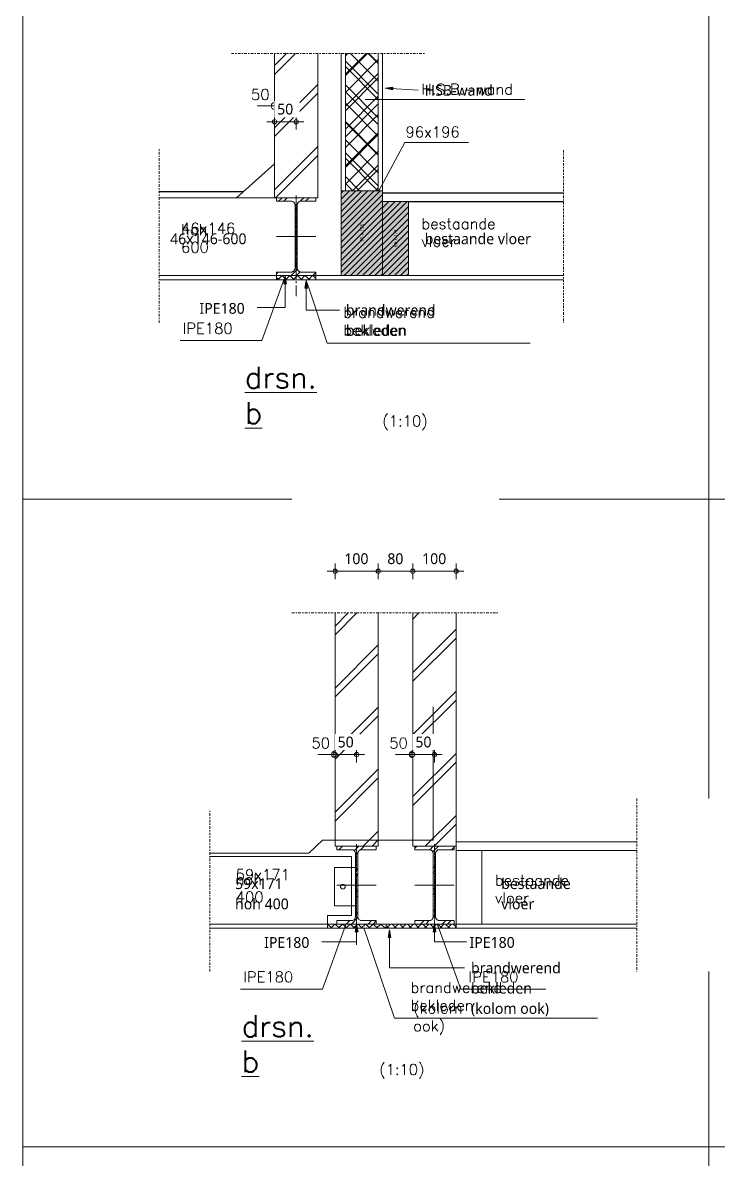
# Model space of a CAD drawing. Header units: millimetres. Extents: x -14163 to 55687, y -143 to 37302.
# Drawn here: x 15366 to 16976, y 31379 to 34009 of the extents above; entities that cross this region are included whole.
import ezdxf

# ---------------------------------------------------------------- set-up
doc = ezdxf.new("R2010")
doc.units = ezdxf.units.MM
for name, pattern in [('IMPORT-CENTER _3_', [1016, 635, -127, 127, -127]), ('MV_center', [15, 6, -3, 3, -3]), ('MV_hartlijn_staal', [6.6, 5, -0.8, 0, -0.8])]:
    doc.linetypes.add(name, pattern=pattern)
for name, color, linetype, lineweight in [('A-ANNO-DIMS', 211, 'Continuous', 13), ('A-ANNO-DIMS-10', 211, 'Continuous', 13), ('A-ANNO-NOTE', 131, 'Continuous', 18), ('A-DETL', 90, 'Continuous', 13), ('A-DETL-GENF', 92, 'Continuous', 18), ('A-DETL-IDEN', 3, 'Continuous', 18), ('A-DETL-MEDM', 33, 'Continuous', 18), ('ARCERING', 55, 'Continuous', 13), ('AS', 1, 'IMPORT-CENTER _3_', 13), ('doorbraakdetails_dwg', 8, 'Continuous', 13), ('G-ANNO-TEXT', 231, 'Continuous', 13), ('MAATVOERING', 1, 'Continuous', 13), ('STAAL', 2, 'Continuous', 13), ('STEEL_OUTLINE', 2, 'Continuous', 13)]:
    doc.layers.add(name, color=color, linetype=linetype, lineweight=lineweight)
doc.styles.add('RomanS', font='romans__.ttf', dxfattribs={"height": 635})
doc.styles.add('RomanS_1', font='romans__.ttf', dxfattribs={"height": 1270})
doc.styles.add('Segoe UI_1', font='segoeui.ttf', dxfattribs={"height": 8})
doc.styles.add('Segoe UI_3', font='segoeui.ttf', dxfattribs={"height": 25})
doc.dimstyles.new('2_5_mm', dxfattribs={"dimscale": 304.8, "dimtxt": 26.184099, "dimasz": 0.032808, "dimexe": 0.059055, "dimexo": 0.0625, "dimgap": 0.029528, "dimtad": 1, "dimdec": 0, "dimzin": 0, "dimdsep": 46, "dimtxsty": 'Segoe UI_3', "dimblk1": 'DOTBLANK', "dimblk2": 'DOTBLANK', "dimsah": 1, "dimcen": 0.09, "dimdle": 0.059055, "dimazin": 0, "dimtfac": 1, "dimtdec": 4, "dimtix": 1, "dimtmove": 0, "dimatfit": 3, "dimfxl": 0.059055, "dimfxlon": 1, "dimtvp": 1, "dimtfill": 1, "dimtolj": 1, "dimtzin": 0, "dimarcsym": 2})
pattern_1 = [(45, (0, 0), (-71.84205, 71.84205), []), (45, (20.32, 0), (-71.84205, 71.84205), [])]

# ---------------------------------------------------------------- blocks, each defined once
blk = doc.blocks.new('doorbraakdetails_dwg_DOT2035-V18-Details Constructie')
at = {"color": 250, "lineweight": 13}
blk.add_line((-5.08, 0), (0, 0), dxfattribs=at)
blk.add_arc((0, 0), 2.03, 90, 270, dxfattribs=at)
blk = doc.blocks.new('doorbraakdetails_dwg-4168051-Details Constructie')
at = {"color": 250, "lineweight": 13}
for p, q in [((16837, 177914), (16329, 177914)), ((32054, 178289), (22674, 178289)), ((20393, 139798), (19885, 139798)), ((24965, 139798), (24457, 139798))]:
    blk.add_line(p, q, dxfattribs=at)
at = {"color": 1, "lineweight": 13}
for p, q in [((17345, 172521), (10561, 172521)), ((34324, 172780), (23695, 172780)), ((34324, 172272), (25219, 172272)), ((17459, 167949), (10561, 167949)), ((17459, 167700), (10561, 167700)), ((34324, 167700), (19771, 167700)), ((34324, 167949), (25219, 167949)), ((38643, 134664), (28013, 134664)), ((38643, 134156), (28013, 134156)), ((38643, 129833), (28013, 129833)), ((38643, 129584), (28013, 129584))]:
    blk.add_line(p, q, dxfattribs=at)
at = {"color": 2, "lineweight": 13}
for p, q in [((19771, 167949), (21257, 167949)), ((25588, 129833), (23327, 129833)), ((28013, 129833), (27899, 129833)), ((28013, 129584), (13538, 129584))]:
    blk.add_line(p, q, dxfattribs=at)
at = {"color": 250, "lineweight": 13, "flags": 128}
for points in [[(23483, 172927), (25008, 175772), (28741, 175772)], [(17985, 167949), (17872, 167638), (16604, 164120), (11797, 164120)], [(19188, 167700), (19352, 167219), (20442, 163976), (32367, 163976)], [(22093, 133153), (20868, 133153), (20868, 130903), (22093, 130903)], [(21541, 129833), (21429, 129522), (20160, 126004), (15353, 126004)], [(26911, 129833), (27024, 129522), (28292, 126004), (33293, 126004)], [(22598, 129584), (22761, 129103), (24397, 124293), (36322, 124293)]]:
    blk.add_lwpolyline(points, dxfattribs=at)
at = {"color": 2, "lineweight": 13, "flags": 128}
for points in [[(19771, 167700), (17459, 167700), (17459, 167949)], [(20461, 129584), (20461, 129833), (20461, 130326), (21860, 130326), (21860, 133795), (13538, 133795)], [(21016, 129833), (20461, 129833), (13538, 129833)]]:
    blk.add_lwpolyline(points, dxfattribs=at)
at = {"color": 250, "lineweight": 13}
blk.add_circle((21362, 132032), 142, dxfattribs=at)
at = {"layer": 'ARCERING'}
for p, q in [((21511, 179694), (22814, 180997)), ((23441, 178612), (21511, 180542)), ((23441, 180408), (22851, 180997)), ((21511, 177898), (23441, 179829)), ((23441, 176815), (21511, 178746)), ((21511, 176102), (23441, 178033)), ((23441, 175019), (21511, 176950)), ((21511, 174306), (23441, 176237)), ((23441, 173223), (21511, 175154)), ((15105, 172522), (17345, 174507)), ((21927, 172927), (23441, 174440)), ((21941, 172927), (21511, 173358)), ((10561, 172876), (15506, 172876)), ((17598, 167700), (17459, 167838)), ((17539, 167700), (17788, 167949)), ((18047, 167700), (17798, 167949)), ((17988, 167700), (18237, 167949)), ((18496, 167700), (18247, 167949)), ((18945, 167700), (18696, 167949)), ((18886, 167700), (19135, 167949)), ((19394, 167700), (19145, 167949)), ((19335, 167700), (19584, 167949)), ((19771, 167772), (19594, 167949)), ((23441, 134760), (25473, 134760)), ((20705, 129584), (20461, 129828)), ((20647, 129584), (20896, 129833)), ((21154, 129584), (20906, 129833)), ((21096, 129584), (21345, 129833)), ((21603, 129584), (21355, 129833)), ((21545, 129584), (21794, 129833)), ((22053, 129584), (21804, 129833)), ((22502, 129584), (22253, 129833)), ((22443, 129584), (22692, 129833)), ((22951, 129584), (22702, 129833)), ((22892, 129584), (23141, 129833)), ((23400, 129584), (23151, 129833)), ((23341, 129584), (23590, 129833)), ((23849, 129584), (23600, 129833)), ((23790, 129584), (23883, 129677)), ((24056, 129584), (23883, 129757)), ((23915, 129584), (24164, 129833)), ((24505, 129584), (24257, 129833)), ((24364, 129584), (24613, 129833)), ((24954, 129584), (24706, 129833)), ((24813, 129584), (25062, 129833)), ((25403, 129584), (25155, 129833)), ((25262, 129584), (25511, 129833)), ((25852, 129584), (25604, 129833)), ((25711, 129584), (25960, 129833)), ((26301, 129584), (26053, 129833)), ((26160, 129584), (26409, 129833)), ((26751, 129584), (26502, 129833)), ((26609, 129584), (26858, 129833)), ((27200, 129584), (26951, 129833)), ((27058, 129584), (27307, 129833)), ((27649, 129584), (27400, 129833)), ((27507, 129584), (27756, 129833)), ((28013, 129668), (27849, 129833)), ((27956, 129584), (28013, 129768))]:
    blk.add_line(p, q, dxfattribs=at)
at = {"layer": 'ARCERING', "flags": 128}
for points in [[(18437, 167700), (18615, 167877), (18686, 167949)], [(13538, 134003), (19359, 134003), (20161, 134760), (20901, 134760)], [(21994, 129584), (22171, 129761), (22243, 129833)]]:
    blk.add_lwpolyline(points, dxfattribs=at)
at = {"layer": 'AS'}
for p, q in [((18615, 166735), (18615, 167949)), ((22171, 128619), (22171, 129833))]:
    blk.add_line(p, q, dxfattribs=at)
at = {"layer": 'MAATVOERING'}
for p, q in [((42868, 137204), (42868, 197812)), ((2540, 102031), (2540, 191690)), ((21257, 172927), (21257, 180997)), ((21511, 172927), (21511, 180997)), ((23441, 172927), (23441, 180997)), ((23695, 172927), (23695, 180997)), ((2540, 154801), (18361, 154801)), ((30553, 154801), (143820, 154801)), ((28013, 129833), (28013, 134405)), ((29537, 129833), (29537, 134156)), ((2540, 116744), (76950, 116744))]:
    blk.add_line(p, q, dxfattribs=at)
at = {"layer": 'MAATVOERING', "color": 2}
blk.add_line((28013, 129584), (28013, 129833), dxfattribs=at)
at = {"layer": 'MAATVOERING', "flags": 128}
blk.add_lwpolyline([(42868, 2540), (42868, 52588), (42868, 95384), (42868, 127044)], dxfattribs=at)
at = {"layer": 'STAAL'}
blk.add_line((19771, 167949), (19771, 167700), dxfattribs=at)
at = {"layer": 'STEEL_OUTLINE'}
for centre, start, end in [((18319, 172089), 70.02876, 90), ((18319, 172089), 25.02876, 64.97124), ((18319, 172089), 0, 19.97124), ((18911, 172089), 160.02876, 180), ((18911, 172089), 115.02876, 154.97124), ((18911, 172089), 90, 109.97124), ((18319, 168380), 340.02876, 0), ((18911, 168380), 180, 199.97124), ((18319, 168380), 270, 289.97124), ((18319, 168380), 295.02876, 334.97124), ((18911, 168380), 205.02876, 244.97124), ((18911, 168380), 250.02876, 270), ((21876, 133973), 70.02876, 90), ((21876, 133973), 25.02876, 64.97124), ((21876, 133973), 0, 19.97124), ((22467, 133973), 160.02876, 180), ((22467, 133973), 115.02876, 154.97124), ((22467, 133973), 90, 109.97124), ((26448, 133973), 70.02876, 90), ((26448, 133973), 25.02876, 64.97124), ((26448, 133973), 0, 19.97124), ((27039, 133973), 160.02876, 180), ((27039, 133973), 115.02876, 154.97124), ((27039, 133973), 90, 109.97124), ((21876, 130264), 340.02876, 0), ((22467, 130264), 180, 199.97124), ((26448, 130264), 340.02876, 0), ((27039, 130264), 180, 199.97124), ((21876, 130264), 270, 289.97124), ((21876, 130264), 295.02876, 334.97124), ((22467, 130264), 205.02876, 244.97124), ((22467, 130264), 250.02876, 270), ((26448, 130264), 270, 289.97124), ((26448, 130264), 295.02876, 334.97124), ((27039, 130264), 205.02876, 244.97124), ((27039, 130264), 250.02876, 270)]:
    blk.add_arc(centre, 229, start, end, dxfattribs=at)
at = {"xscale": 100, "yscale": 100, "zscale": 100}
for p in [(17345, 177914), (20901, 139798), (25473, 139798)]:
    blk.add_blockref('doorbraakdetails_dwg_DOT2035-V18-Details Constructie', p, dxfattribs=at)
at = {"color": 2, "lineweight": 13, "char_height": 635, "width": 1469.23, "attachment_point": 2, "line_spacing_factor": 0.983083, "style": 'RomanS'}
for insert in [(16506, 178902), (20063, 140786), (24635, 140786)]:
    blk.add_mtext('50', dxfattribs=dict(at, insert=insert))
at = {"layer": 'MAATVOERING', "color": 2, "char_height": 635, "attachment_point": 1, "line_spacing_factor": 0.983083, "style": 'RomanS'}
for s, insert, width in [('H.S.B.-wand', (25978, 179214), 7508.52), ('96x196', (25045, 176697), 4299.42), ('46x146', (11848, 171037), 4299.42), ('bestaande\\Pvloer', (25978, 171310), 5923.3), ('hoh\\P600', (11848, 170964), 2203.84), ('brandwerend\\Pbekleden', (21387, 166098), 7338.4), ('IPE180', (11944, 165158), 3982.38), ('(1:10)', (23682, 159715), 3618.94), ('59x171', (15064, 133050), 4299.42), ('hoh\\P400', (15064, 132778), 2203.84), ('bestaande\\Pvloer', (30297, 132728), 5923.3), ('IPE180', (15500, 127042), 3982.38), ('IPE180', (28746, 127042), 3982.38), ('brandwerend\\Pbekleden', (25343, 126416), 7338.4), ('(kolom\\Pook)', (25494, 125208), 3951.45), ('(1:10)', (23496, 121599), 3618.94)]:
    blk.add_mtext(s, dxfattribs=dict(at, insert=insert, width=width))
at = {"layer": 'MAATVOERING', "color": 6, "char_height": 1270, "width": 5787.34, "attachment_point": 1, "line_spacing_factor": 0.983083, "style": 'RomanS_1'}
for insert in [(15593, 162591), (15407, 124475)]:
    blk.add_mtext('\\Ldrsn.\\Pb', dxfattribs=dict(at, insert=insert))
blk = doc.blocks.new('28 Staalprofielen- IPE_HEA_HEB 2d - IPE180-3530746-Details Constructie')
at = {"layer": 'A-DETL-GENF', "lineweight": 13}
h = blk.add_hatch(dxfattribs=at)
h.set_pattern_fill('FP_185', color=256, style=0, pattern_type=2)
h.set_pattern_definition([(45, (-15999.308, -33514.09), (-25.144717, 25.144717), []), (45, (-15999.308, -33475.99), (-25.144717, 25.144717), [])])
h.paths.add_polyline_path([(-45.5, -90), (45.5, -90), (45.5, -82), (11.7, -82), (9.3, -81.7), (7.2, -80.8), (5.3, -79.4), (3.9, -77.5), (3, -75.3), (2.7, -73), (2.7, 73), (3, 75.3), (3.9, 77.5), (5.3, 79.4), (7.2, 80.8), (9.3, 81.7), (11.7, 82), (45.5, 82), (45.5, 90), (-45.5, 90), (-45.5, 82), (-11.6, 82), (-9.3, 81.7), (-7.1, 80.8), (-5.3, 79.4), (-3.9, 77.5), (-3, 75.3), (-2.6, 73), (-2.6, -73), (-3, -75.3), (-3.9, -77.5), (-5.3, -79.4), (-7.1, -80.8), (-9.3, -81.7), (-11.6, -82), (-45.5, -82)])
at = {"layer": 'A-DETL-GENF'}
for p, q in [((45.5, 90), (-45.5, 90)), ((-45.5, 90), (-45.5, 82)), ((45.5, 90), (-45.5, 90)), ((-45.5, 90), (-45.5, 82)), ((-45.5, 82), (-11.6, 82)), ((-45.5, 82), (-11.6, 82)), ((11.7, 82), (45.5, 82)), ((45.5, 82), (11.7, 82)), ((45.5, 82), (45.5, 90)), ((45.5, 90), (45.5, 82)), ((-2.6, 73), (-2.6, -73)), ((-2.6, 73), (-2.6, -73)), ((2.7, -73), (2.7, 73)), ((2.7, 73), (2.7, -73)), ((-45.5, 0), (45.5, 0)), ((-11.6, -82), (-45.5, -82)), ((-45.5, -82), (-45.5, -90)), ((-45.5, -90), (-45.5, -82)), ((-45.5, -82), (-11.6, -82)), ((-45.5, -90), (45.5, -90)), ((45.5, -90), (-45.5, -90)), ((45.5, -82), (11.7, -82)), ((45.5, -82), (11.7, -82)), ((45.5, -90), (45.5, -82)), ((45.5, -90), (45.5, -82))]:
    blk.add_line(p, q, dxfattribs=at)
at = {"layer": 'A-DETL-GENF', "linetype": 'MV_hartlijn_staal', "lineweight": 13}
blk.add_line((0, 95), (0, -90), dxfattribs=at)
at = {"layer": 'A-DETL-GENF'}
for centre, start, end in [((-11.6, 73), 0, 90), ((-11.6, 73), 360, 90), ((11.7, 73), 90, 180), ((11.7, 73), 90, 180), ((-11.6, -73), 270, 0), ((-11.6, -73), 270, 0), ((11.7, -73), 180, 270), ((11.7, -73), 180, 270)]:
    blk.add_arc(centre, 9, start, end, dxfattribs=at)
blk = doc.blocks.new('00 hout_rechthoekig_sls - Vuren 96x196-3218044-Details Constructie')
at = {"layer": 'A-DETL-GENF', "lineweight": 13}
blk.add_hatch(color=256, dxfattribs=at).paths.add_polyline_path([(0, -96), (196, -96), (196, 0), (0, 0)])
at = {"layer": 'A-DETL-MEDM', "lineweight": 13}
h = blk.add_hatch(dxfattribs=at)
h.set_pattern_fill('FP_186', color=256, style=0, pattern_type=2)
h.set_pattern_definition([(315, (-33424.091, 16103.308), (7.0710678, 7.0710678), [])])
h.paths.add_polyline_path([(0, -96), (196, -96), (196, 0), (0, 0)])
at = {"layer": 'A-DETL-MEDM'}
for p, q in [((0, 0), (196, 0)), ((0, -96), (0, 0)), ((196, 0), (196, -96)), ((196, 0), (196, -96)), ((196, 0), (196, -96)), ((171, -96), (0, -96)), ((171, -96), (0, -96)), ((196, -96), (171, -96)), ((196, -96), (171, -96))]:
    blk.add_line(p, q, dxfattribs=at)
blk = doc.blocks.new('28 Staalprofielen- IPE_HEA_HEB 2d - IPE180-V105-Details Constructie')
at = {"layer": 'A-DETL-GENF', "lineweight": 13}
h = blk.add_hatch(dxfattribs=at)
h.set_pattern_fill('FP_201', color=256, style=0, pattern_type=2)
h.set_pattern_definition([(45, (-16139.328, -32013.464), (-25.144717, 25.144717), []), (45, (-16139.328, -31975.364), (-25.144717, 25.144717), [])])
h.paths.add_polyline_path([(-45.5, -90), (45.5, -90), (45.5, -82), (11.7, -82), (9.3, -81.7), (7.2, -80.8), (5.3, -79.4), (3.9, -77.5), (3, -75.3), (2.7, -73), (2.7, 73), (3, 75.3), (3.9, 77.5), (5.3, 79.4), (7.2, 80.8), (9.3, 81.7), (11.7, 82), (45.5, 82), (45.5, 90), (-45.5, 90), (-45.5, 82), (-11.6, 82), (-9.3, 81.7), (-7.1, 80.8), (-5.3, 79.4), (-3.9, 77.5), (-3, 75.3), (-2.6, 73), (-2.6, -73), (-3, -75.3), (-3.9, -77.5), (-5.3, -79.4), (-7.1, -80.8), (-9.3, -81.7), (-11.6, -82), (-45.5, -82)])
at = {"layer": 'A-DETL-GENF'}
for p, q in [((45.5, 90), (-45.5, 90)), ((-45.5, 90), (-45.5, 82)), ((45.5, 90), (-45.5, 90)), ((-45.5, 90), (-45.5, 82)), ((-45.5, 82), (-11.6, 82)), ((-45.5, 82), (-11.6, 82)), ((11.7, 82), (45.5, 82)), ((45.5, 82), (11.7, 82)), ((45.5, 82), (45.5, 90)), ((45.5, 90), (45.5, 82)), ((-2.6, 73), (-2.6, -73)), ((-2.6, 73), (-2.6, -73)), ((2.7, -73), (2.7, 73)), ((2.7, 73), (2.7, -73)), ((-45.5, 0), (45.5, 0)), ((-11.6, -82), (-45.5, -82)), ((-45.5, -82), (-45.5, -90)), ((-45.5, -90), (-45.5, -82)), ((-45.5, -82), (-11.6, -82)), ((-45.5, -90), (45.5, -90)), ((45.5, -90), (-45.5, -90)), ((45.5, -82), (11.7, -82)), ((45.5, -82), (11.7, -82)), ((45.5, -90), (45.5, -82)), ((45.5, -90), (45.5, -82))]:
    blk.add_line(p, q, dxfattribs=at)
at = {"layer": 'A-DETL-GENF', "linetype": 'MV_hartlijn_staal', "lineweight": 13}
blk.add_line((0, 95), (0, -90), dxfattribs=at)
at = {"layer": 'A-DETL-GENF'}
for centre, start, end in [((-11.6, 73), 0, 90), ((-11.6, 73), 360, 90), ((11.7, 73), 90, 180), ((11.7, 73), 90, 180), ((-11.6, -73), 270, 0), ((-11.6, -73), 270, 0), ((11.7, -73), 180, 270), ((11.7, -73), 180, 270)]:
    blk.add_arc(centre, 9, start, end, dxfattribs=at)
blk = doc.blocks.new('28 Staalprofielen- IPE_HEA_HEB 2d - IPE180-V106-Details Constructie')
at = {"layer": 'A-DETL-GENF', "lineweight": 13}
h = blk.add_hatch(dxfattribs=at)
h.set_pattern_fill('FP_202', color=256, style=0, pattern_type=2)
h.set_pattern_definition([(45, (-16319.328, -32013.464), (-25.144717, 25.144717), []), (45, (-16319.328, -31975.364), (-25.144717, 25.144717), [])])
h.paths.add_polyline_path([(-45.5, -90), (45.5, -90), (45.5, -82), (11.7, -82), (9.3, -81.7), (7.2, -80.8), (5.3, -79.4), (3.9, -77.5), (3, -75.3), (2.7, -73), (2.7, 73), (3, 75.3), (3.9, 77.5), (5.3, 79.4), (7.2, 80.8), (9.3, 81.7), (11.7, 82), (45.5, 82), (45.5, 90), (-45.5, 90), (-45.5, 82), (-11.6, 82), (-9.3, 81.7), (-7.1, 80.8), (-5.3, 79.4), (-3.9, 77.5), (-3, 75.3), (-2.6, 73), (-2.6, -73), (-3, -75.3), (-3.9, -77.5), (-5.3, -79.4), (-7.1, -80.8), (-9.3, -81.7), (-11.6, -82), (-45.5, -82)])
at = {"layer": 'A-DETL-GENF'}
for p, q in [((45.5, 90), (-45.5, 90)), ((-45.5, 90), (-45.5, 82)), ((45.5, 90), (-45.5, 90)), ((-45.5, 90), (-45.5, 82)), ((-45.5, 82), (-11.6, 82)), ((-45.5, 82), (-11.6, 82)), ((11.7, 82), (45.5, 82)), ((45.5, 82), (11.7, 82)), ((45.5, 82), (45.5, 90)), ((45.5, 90), (45.5, 82)), ((-2.6, 73), (-2.6, -73)), ((-2.6, 73), (-2.6, -73)), ((2.7, -73), (2.7, 73)), ((2.7, 73), (2.7, -73)), ((-45.5, 0), (45.5, 0)), ((-11.6, -82), (-45.5, -82)), ((-45.5, -82), (-45.5, -90)), ((-45.5, -90), (-45.5, -82)), ((-45.5, -82), (-11.6, -82)), ((-45.5, -90), (45.5, -90)), ((45.5, -90), (-45.5, -90)), ((45.5, -82), (11.7, -82)), ((45.5, -82), (11.7, -82)), ((45.5, -90), (45.5, -82)), ((45.5, -90), (45.5, -82))]:
    blk.add_line(p, q, dxfattribs=at)
at = {"layer": 'A-DETL-GENF', "linetype": 'MV_hartlijn_staal', "lineweight": 13}
blk.add_line((0, 95), (0, -90), dxfattribs=at)
at = {"layer": 'A-DETL-GENF'}
for centre, start, end in [((-11.6, 73), 0, 90), ((-11.6, 73), 360, 90), ((11.7, 73), 90, 180), ((11.7, 73), 90, 180), ((-11.6, -73), 270, 0), ((-11.6, -73), 270, 0), ((11.7, -73), 180, 270), ((11.7, -73), 180, 270)]:
    blk.add_arc(centre, 9, start, end, dxfattribs=at)
blk = doc.blocks.new('NLRS_00_DI_maskeer - Type 1-4234382-Details Constructie')
at = {"layer": 'A-DETL-GENF', "linetype": 'MV_center'}
blk.add_line((300, 0), (-100, 0), dxfattribs=at)
blk = doc.blocks.new('NLRS_00_DI_maskeer - Type 1-4234650-Details Constructie')
at = {"layer": 'A-DETL-GENF', "linetype": 'MV_center'}
blk.add_line((380, 0), (-100, 0), dxfattribs=at)
blk = doc.blocks.new('NLRS_00_DI_maskeer - Type 1-4235020-Details Constructie')
at = {"layer": 'A-DETL-GENF', "linetype": 'MV_center'}
blk.add_line((274, 0), (-100, 0), dxfattribs=at)
blk = doc.blocks.new('NLRS_00_DI_maskeer - Type 1-4234714-Details Constructie')
at = {"layer": 'A-DETL-GENF', "linetype": 'MV_center'}
blk.add_line((-100, 0), (350, 0), dxfattribs=at)
blk = doc.blocks.new('NLRS_00_DI_maskeer - Type 1-4235034-Details Constructie')
at = {"layer": 'A-DETL-GENF', "linetype": 'MV_center'}
blk.add_line((-100, 0), (303.8, 0), dxfattribs=at)
blk = doc.blocks.new('00 hout_rechthoekig_sls - Vuren 60x171-4151811-Details Constructie')
at = {"layer": 'A-DETL-GENF', "lineweight": 13}
blk.add_hatch(color=256, dxfattribs=at).paths.add_polyline_path([(0, -60), (171, -60), (171, 0), (0, 0)])
at = {"layer": 'A-DETL-MEDM', "lineweight": 13}
h = blk.add_hatch(dxfattribs=at)
h.set_pattern_fill('FP_207', color=256, style=0, pattern_type=2)
h.set_pattern_definition([(315, (-33424.091, 16199.308), (7.0710678, 7.0710678), [])])
h.paths.add_polyline_path([(0, -60), (171, -60), (171, 0), (0, 0)])
at = {"layer": 'A-DETL-MEDM'}
for p, q in [((0, 0), (171, 0)), ((0, -60), (0, 0)), ((171, 0), (171, -60)), ((171, 0), (171, -60)), ((171, 0), (171, -60)), ((171, -60), (0, -60)), ((171, -60), (0, -60))]:
    blk.add_line(p, q, dxfattribs=at)
blk = doc.blocks.new('DIMBLOCK205-Details Constructie')
at = {"layer": 'A-ANNO-DIMS-10'}
for p, q in [((16089.3, 32739.7), (16089.3, 32757.7)), ((16189.3, 32739.7), (16189.3, 32757.7)), ((16071.3, 32739.7), (16189.3, 32739.7)), ((16089.3, 32739.7), (16089.3, 32721.7)), ((16189.3, 32739.7), (16189.3, 32721.7))]:
    blk.add_line(p, q, dxfattribs=at)
for centre in [(16089.3, 32739.7), (16189.3, 32739.7)]:
    blk.add_circle(centre, 5, dxfattribs=at)
at = {"layer": 'A-ANNO-DIMS-10', "color": 0, "insert": (16110.8, 32781.3), "char_height": 25, "width": 68.555, "attachment_point": 1, "line_spacing_factor": 1.142579, "style": 'Segoe UI_3', "bg_fill": 3, "box_fill_scale": 1.25, "bg_fill_color": 9, "bg_fill_true_color": 13158600, "bg_fill_transparency": 0}
blk.add_mtext('100', dxfattribs=at)
blk = doc.blocks.new('_DotBlank')
at = {"color": 0, "linetype": 'ByBlock', "lineweight": -2}
blk.add_line((-0.5, 0), (-1, 0), dxfattribs=at)
blk.add_circle((0, 0), 0.5, dxfattribs=at)
blk = doc.blocks.new('DIMBLOCK206-Details Constructie')
at = {"layer": 'A-ANNO-DIMS-10'}
for p, q in [((16189.3, 32739.7), (16189.3, 32757.7)), ((16269.3, 32739.7), (16269.3, 32757.7)), ((16189.3, 32739.7), (16269.3, 32739.7)), ((16189.3, 32739.7), (16189.3, 32721.7)), ((16269.3, 32739.7), (16269.3, 32721.7))]:
    blk.add_line(p, q, dxfattribs=at)
for centre in [(16189.3, 32739.7), (16269.3, 32739.7)]:
    blk.add_circle(centre, 5, dxfattribs=at)
at = {"layer": 'A-ANNO-DIMS-10', "color": 0, "insert": (16210.3, 32781.3), "char_height": 25, "width": 45.703, "attachment_point": 1, "line_spacing_factor": 1.142579, "style": 'Segoe UI_3', "bg_fill": 3, "box_fill_scale": 1.25, "bg_fill_color": 9, "bg_fill_true_color": 13158600, "bg_fill_transparency": 0}
blk.add_mtext('80', dxfattribs=at)
blk = doc.blocks.new('DIMBLOCK207-Details Constructie')
at = {"layer": 'A-ANNO-DIMS-10'}
for p, q in [((16269.3, 32739.7), (16269.3, 32757.7)), ((16369.3, 32739.7), (16369.3, 32757.7)), ((16269.3, 32739.7), (16387.3, 32739.7)), ((16269.3, 32739.7), (16269.3, 32721.7)), ((16369.3, 32739.7), (16369.3, 32721.7))]:
    blk.add_line(p, q, dxfattribs=at)
for centre in [(16269.3, 32739.7), (16369.3, 32739.7)]:
    blk.add_circle(centre, 5, dxfattribs=at)
at = {"layer": 'A-ANNO-DIMS-10', "color": 0, "insert": (16290.8, 32781.3), "char_height": 25, "width": 68.555, "attachment_point": 1, "line_spacing_factor": 1.142579, "style": 'Segoe UI_3', "bg_fill": 3, "box_fill_scale": 1.25, "bg_fill_color": 9, "bg_fill_true_color": 13158600, "bg_fill_transparency": 0}
blk.add_mtext('100', dxfattribs=at)
blk = doc.blocks.new('DIMBLOCK208-Details Constructie')
at = {"layer": 'A-ANNO-DIMS-10'}
for p, q in [((16089.3, 32315.5), (16089.3, 32333.5)), ((16139.3, 32315.5), (16139.3, 32333.5)), ((16071.3, 32315.5), (16157.3, 32315.5)), ((16089.3, 32315.5), (16089.3, 32297.5)), ((16139.3, 32315.5), (16139.3, 32297.5))]:
    blk.add_line(p, q, dxfattribs=at)
for centre in [(16089.3, 32315.5), (16139.3, 32315.5)]:
    blk.add_circle(centre, 5, dxfattribs=at)
at = {"layer": 'A-ANNO-DIMS-10', "color": 0, "insert": (16095.3, 32357.1), "char_height": 25, "width": 45.703, "attachment_point": 1, "line_spacing_factor": 1.142579, "style": 'Segoe UI_3', "bg_fill": 3, "box_fill_scale": 1.25, "bg_fill_color": 9, "bg_fill_true_color": 13158600, "bg_fill_transparency": 0}
blk.add_mtext('50', dxfattribs=at)
blk = doc.blocks.new('DIMBLOCK209-Details Constructie')
at = {"layer": 'A-ANNO-DIMS-10'}
for p, q in [((16269.3, 32315.5), (16269.3, 32333.5)), ((16319.3, 32315.5), (16319.3, 32333.5)), ((16251.3, 32315.5), (16337.3, 32315.5)), ((16269.3, 32315.5), (16269.3, 32297.5)), ((16319.3, 32315.5), (16319.3, 32297.5))]:
    blk.add_line(p, q, dxfattribs=at)
for centre in [(16269.3, 32315.5), (16319.3, 32315.5)]:
    blk.add_circle(centre, 5, dxfattribs=at)
at = {"layer": 'A-ANNO-DIMS-10', "color": 0, "insert": (16275.3, 32357.1), "char_height": 25, "width": 45.703, "attachment_point": 1, "line_spacing_factor": 1.142579, "style": 'Segoe UI_3', "bg_fill": 3, "box_fill_scale": 1.25, "bg_fill_color": 9, "bg_fill_true_color": 13158600, "bg_fill_transparency": 0}
blk.add_mtext('50', dxfattribs=at)
blk = doc.blocks.new('DIMBLOCK220-Details Constructie')
at = {"layer": 'A-ANNO-DIMS-10'}
for p, q in [((15949.3, 33780), (15949.3, 33798)), ((15999.3, 33780), (15999.3, 33798)), ((15931.3, 33780), (16017.3, 33780)), ((15949.3, 33780), (15949.3, 33762)), ((15999.3, 33780), (15999.3, 33762))]:
    blk.add_line(p, q, dxfattribs=at)
for centre in [(15949.3, 33780), (15999.3, 33780)]:
    blk.add_circle(centre, 5, dxfattribs=at)
at = {"layer": 'A-ANNO-DIMS-10', "color": 0, "insert": (15955.3, 33821.6), "char_height": 25, "width": 45.703, "attachment_point": 1, "line_spacing_factor": 1.142579, "style": 'Segoe UI_3', "bg_fill": 3, "box_fill_scale": 1.25, "bg_fill_color": 9, "bg_fill_true_color": 13158600, "bg_fill_transparency": 0}
blk.add_mtext('50', dxfattribs=at)

msp = doc.modelspace()

# ---------------------------------------------------------------- hatches: boundary and pattern name
at = {"layer": 'A-DETL-GENF', "lineweight": 13}
h = msp.add_hatch(dxfattribs=at)
h.set_pattern_fill('FP_115', color=254, style=0, pattern_type=2)
h.set_pattern_definition(pattern_1)
h.paths.add_polyline_path([(15987.7, 33604.1), (16049.3, 33604.1), (16049.3, 33937.8), (15949.3, 33937.8), (15949.3, 33604.1), (15966.3, 33604.1)])
h = msp.add_hatch(dxfattribs=at)
h.set_pattern_fill('FP_143', color=254, style=0, pattern_type=2)
h.set_pattern_definition([(45, (0, 0), (-21.213203, 21.213203), []), (135, (0, 0), (-21.213203, -21.213203), [])])
h.paths.add_polyline_path([(16189.3, 33620.1), (16189.3, 33937.8), (16113.3, 33937.8), (16113.3, 33620.1)])
h = msp.add_hatch(dxfattribs=at)
h.set_pattern_fill('FP_115', color=254, style=0, pattern_type=2)
h.set_pattern_definition(pattern_1)
h.paths.add_polyline_path([(16127.7, 32103.5), (16189.3, 32103.5), (16189.3, 32643.2), (16089.3, 32643.2), (16089.3, 32103.5), (16093.8, 32103.5)])
h = msp.add_hatch(dxfattribs=at)
h.set_pattern_fill('FP_115', color=254, style=0, pattern_type=2)
h.set_pattern_definition(pattern_1)
h.paths.add_polyline_path([(16369.3, 32103.5), (16369.3, 32643.2), (16269.3, 32643.2), (16269.3, 32103.5), (16364.8, 32103.5)])
at = {"layer": 'A-DETL-IDEN'}
for points in [[(15974, 33422.7), (15970.8, 33404.7), (15977.2, 33404.7)], [(16139.3, 31923.5), (16136.2, 31905.5), (16142.5, 31905.5)], [(16319.3, 31923.5), (16316.2, 31905.5), (16322.5, 31905.5)]]:
    msp.add_hatch(color=256, dxfattribs=at).paths.add_polyline_path(points)
at = {"layer": 'G-ANNO-TEXT'}
for points in [[(16205.1, 33857.9), (16222.8, 33853.5), (16223.3, 33859.8)], [(16022.7, 33413.1), (16019.5, 33395.1), (16025.9, 33395.1)], [(16215.2, 31910), (16212, 31892), (16218.3, 31892)]]:
    msp.add_hatch(color=7, dxfattribs=at).paths.add_polyline_path(points)

# ---------------------------------------------------------------- linework, layer by layer
at = {"layer": 'A-DETL', "lineweight": 18}
for p, q in [((15949.3, 33604.1), (15949.3, 33937.8)), ((16049.3, 33604.1), (16049.3, 33937.8)), ((16103.3, 33620.1), (16103.3, 33937.8)), ((16113.3, 33620.1), (16113.3, 33937.8)), ((16189.3, 33620.1), (16189.3, 33937.8)), ((16199.3, 33620.1), (16199.3, 33937.8)), ((15861.1, 33604.1), (15949.3, 33682.3)), ((15682.2, 33618.1), (15876.9, 33618.1)), ((16617.8, 33615.1), (16199.3, 33615.1)), ((15953.8, 33604.1), (15682.2, 33604.1)), ((16044.8, 33604.1), (16049.3, 33604.1)), ((16617.8, 33595.1), (16259.3, 33595.1)), ((15953.8, 33424.1), (15682.2, 33424.1)), ((15953.8, 33414.3), (15682.2, 33414.3)), ((15953.8, 33424.1), (15953.8, 33414.3)), ((16044.8, 33414.3), (15953.8, 33414.3)), ((16103.3, 33424.1), (16044.8, 33424.1)), ((16044.8, 33414.3), (16044.8, 33424.1)), ((16617.8, 33414.3), (16044.8, 33414.3)), ((16617.8, 33424.1), (16259.3, 33424.1)), ((16089.3, 32103.5), (16089.3, 32643.2)), ((16189.3, 32103.5), (16189.3, 32643.2)), ((16269.3, 32103.5), (16269.3, 32643.2)), ((16369.3, 31923.5), (16369.3, 32643.2)), ((16316.5, 32117.5), (16316.5, 32426.1)), ((16028.6, 32087.7), (16060.2, 32117.5)), ((16060.2, 32117.5), (16316.5, 32117.5)), ((16787.8, 32113.7), (16369.3, 32113.7)), ((15799.4, 32087.7), (16028.6, 32087.7)), ((16089.3, 32103.5), (16093.8, 32103.5)), ((16184.8, 32103.5), (16189.3, 32103.5)), ((16269.3, 32103.5), (16273.8, 32103.5)), ((16364.8, 32103.5), (16369.3, 32103.5)), ((16787.8, 32093.7), (16369.3, 32093.7)), ((16429.3, 31923.5), (16429.3, 32093.7)), ((16127.1, 32079.5), (15799.4, 32079.5)), ((16127.1, 31942.9), (16127.1, 32079.5)), ((16136.2, 32054.2), (16088, 32054.2)), ((16088, 32054.2), (16088, 31965.6)), ((16088, 31965.6), (16136.2, 31965.6)), ((16072, 31942.9), (16127.1, 31942.9)), ((16072, 31923.5), (16072, 31942.9)), ((16072, 31923.5), (15799.4, 31923.5)), ((16369.3, 31913.7), (15799.4, 31913.7)), ((16072, 31913.7), (16072, 31923.5)), ((16369.3, 31923.5), (16072, 31923.5)), ((16787.8, 31923.5), (16369.3, 31923.5)), ((16369.3, 31913.7), (16369.3, 31923.5)), ((16787.8, 31913.7), (16369.3, 31913.7))]:
    msp.add_line(p, q, dxfattribs=at)
msp.add_circle((16107.5, 32010), 5.59, dxfattribs=at)
at = {"layer": 'A-DETL-IDEN'}
for p, q in [((15974, 33422.7), (15970.8, 33404.7)), ((15970.8, 33404.7), (15977.2, 33404.7)), ((15977.2, 33404.7), (15974, 33422.7)), ((15974, 33422.7), (15974, 33349.7)), ((15974, 33349.7), (15880.7, 33349.7)), ((16139.3, 31923.5), (16136.2, 31905.5)), ((16136.2, 31905.5), (16142.5, 31905.5)), ((16142.5, 31905.5), (16139.3, 31923.5)), ((16139.3, 31923.5), (16139.3, 31882.5)), ((16319.3, 31923.5), (16316.2, 31905.5)), ((16316.2, 31905.5), (16322.5, 31905.5)), ((16322.5, 31905.5), (16319.3, 31923.5)), ((16319.3, 31923.5), (16319.3, 31882.5)), ((16139.3, 31882.5), (16030.4, 31882.5)), ((16319.3, 31882.5), (16399.5, 31882.5))]:
    msp.add_line(p, q, dxfattribs=at)
at = {"layer": 'G-ANNO-TEXT', "color": 250}
for p, q in [((16223.3, 33859.8), (16205.1, 33857.9)), ((16205.1, 33857.9), (16222.8, 33853.5)), ((16205.1, 33857.9), (16281.8, 33852.6)), ((16222.8, 33853.5), (16223.3, 33859.8)), ((16022.7, 33413.1), (16019.5, 33395.1)), ((16025.9, 33395.1), (16022.7, 33413.1)), ((16022.7, 33413.1), (16022.7, 33343.9)), ((16019.5, 33395.1), (16025.9, 33395.1)), ((16022.7, 33343.9), (16099.4, 33343.9)), ((16215.2, 31910), (16212, 31892)), ((16218.3, 31892), (16215.2, 31910)), ((16215.2, 31910), (16215.2, 31821.9)), ((16212, 31892), (16218.3, 31892)), ((16215.2, 31821.9), (16389, 31821.9))]:
    msp.add_line(p, q, dxfattribs=at)

# ---------------------------------------------------------------- block references
at = {"layer": 'A-DETL-GENF', "linetype": 'MV_center'}
msp.add_blockref('NLRS_00_DI_maskeer - Type 1-4234714-Details Constructie', (15949.3, 33937.8), dxfattribs=at)
for name, p, rotation in [('NLRS_00_DI_maskeer - Type 1-4235034-Details Constructie', (15682.2, 33414.3), 90), ('NLRS_00_DI_maskeer - Type 1-4234382-Details Constructie', (16617.8, 33414.3), 90), ('NLRS_00_DI_maskeer - Type 1-4234650-Details Constructie', (16369.3, 32643.2), 180), ('NLRS_00_DI_maskeer - Type 1-4234382-Details Constructie', (16787.8, 31913.7), 90), ('NLRS_00_DI_maskeer - Type 1-4235020-Details Constructie', (15799.4, 32087.7), 270)]:
    msp.add_blockref(name, p, dxfattribs=dict(at, rotation=rotation))
at = {"layer": 'A-DETL-GENF'}
for name, p in [('28 Staalprofielen- IPE_HEA_HEB 2d - IPE180-3530746-Details Constructie', (15999.3, 33514.1)), ('28 Staalprofielen- IPE_HEA_HEB 2d - IPE180-V105-Details Constructie', (16139.3, 32013.5)), ('28 Staalprofielen- IPE_HEA_HEB 2d - IPE180-V106-Details Constructie', (16319.3, 32013.5))]:
    msp.add_blockref(name, p, dxfattribs=at)
at = {"layer": 'A-DETL-MEDM', "lineweight": 13, "rotation": 90}
for name, p in [('00 hout_rechthoekig_sls - Vuren 96x196-3218044-Details Constructie', (16103.3, 33424.1)), ('00 hout_rechthoekig_sls - Vuren 60x171-4151811-Details Constructie', (16199.3, 33424.1))]:
    msp.add_blockref(name, p, dxfattribs=at)
at = {"layer": 'doorbraakdetails_dwg', "color": 2, "xscale": 0.039370078740157, "yscale": 0.039370078740157, "zscale": 0.039370078740157}
msp.add_blockref('doorbraakdetails_dwg-4168051-Details Constructie', (15266.4, 26811.9), dxfattribs=at)

# ---------------------------------------------------------------- texts
at = {"layer": 'A-ANNO-NOTE', "lineweight": 13, "char_height": 8, "width": 55.316, "attachment_point": 1, "rotation": 90, "style": 'Segoe UI_1'}
for s, insert in [('96 x 196', (16147.5, 33502.2)), ('60 x 171', (16225.5, 33489.7))]:
    msp.add_mtext(s, dxfattribs=dict(at, insert=insert))
at = {"layer": 'G-ANNO-TEXT', "color": 7, "char_height": 25, "attachment_point": 1, "style": 'Segoe UI_3'}
for s, insert, width in [('HSB-wand', (16296.8, 33865.1), 194.81), ('46x146-600', (15707.7, 33521.5), 222.067), ('brandwerend ', (16114.4, 33356.4), 260.548), ('bekleden', (16114.4, 33309.5), 172.363), ('59x171', (15857.9, 32029.4), 135.485), ('bestaande ', (16473.9, 32029.4), 206.034), ('hoh 400', (15857.9, 31982.4), 154.726), ('vloer', (16473.9, 31982.4), 92.194), ('brandwerend ', (16404, 31834.4), 260.548), ('bekleden', (16404, 31787.4), 172.363), ('(kolom ook)', (16404, 31740.5), 226.076)]:
    msp.add_mtext(s, dxfattribs=dict(at, insert=insert, width=width))
at = {"layer": 'G-ANNO-TEXT', "color": 253, "insert": (16296.8, 33521.5), "char_height": 25, "width": 298.228, "attachment_point": 1, "style": 'Segoe UI_3'}
msp.add_mtext('bestaande vloer', dxfattribs=at)

# ---------------------------------------------------------------- next in the draw order: texts
at = {"layer": 'A-DETL-IDEN', "lineweight": 13, "char_height": 25, "width": 126.667, "attachment_point": 1, "style": 'Segoe UI_3', "bg_fill": 3, "box_fill_scale": 1.25, "bg_fill_color": 9, "bg_fill_true_color": 13158600, "bg_fill_transparency": 0}
for insert in [(15775.5, 33360.5), (15925.2, 31893.3), (16400.5, 31893.3)]:
    msp.add_mtext('IPE180', dxfattribs=dict(at, insert=insert))

# ---------------------------------------------------------------- next in the draw order: dimensions: what is measured, and where the dimension line sits
at = {"layer": 'A-ANNO-DIMS'}
for base, p1, p2, override, picture, middle in [((15999.3, 33780), (15949.3, 33798), (15999.3, 33762), {"dimpost": '<>', "dimfxl": 61.611687}, 'DIMBLOCK220-Details Constructie', (15974.3, 33801.9)), ((16189.3, 32739.7), (16089.3, 32721.7), (16189.3, 32721.7), {"dimpost": '<>', "dimfxl": 100}, 'DIMBLOCK205-Details Constructie', (16139.3, 32761.7)), ((16139.3, 32315.5), (16089.3, 32333.5), (16139.3, 32297.5), {"dimpost": '<>', "dimfxl": 61.611687}, 'DIMBLOCK208-Details Constructie', (16114.3, 32337.4)), ((16319.3, 32315.5), (16269.3, 32333.5), (16319.3, 32297.5), {"dimpost": '<>', "dimfxl": 61.611687}, 'DIMBLOCK209-Details Constructie', (16294.3, 32337.4))]:
    dim = msp.add_linear_dim(base=base, p1=p1, p2=p2, dimstyle='2_5_mm', override=override, dxfattribs=at)
    dim.commit()
    dim.dimension.update_dxf_attribs({"geometry": picture, "text_midpoint": middle})

# ---------------------------------------------------------------- next in the draw order: dimensions: what is measured, and where the dimension line sits
dim = msp.add_linear_dim(base=(16269.3, 32739.7), p1=(16189.3, 32721.7), p2=(16269.3, 32721.7), dimstyle='2_5_mm', override={"dimpost": '<>', "dimfxl": 80}, dxfattribs=at)
dim.commit()
dim.dimension.update_dxf_attribs({"geometry": 'DIMBLOCK206-Details Constructie', "text_midpoint": (16229.3, 32761.6)})

# ---------------------------------------------------------------- next in the draw order: dimensions: what is measured, and where the dimension line sits
dim = msp.add_linear_dim(base=(16369.3, 32739.7), p1=(16269.3, 32721.7), p2=(16369.3, 32721.7), dimstyle='2_5_mm', override={"dimpost": '<>', "dimfxl": 100}, dxfattribs=at)
dim.commit()
dim.dimension.update_dxf_attribs({"geometry": 'DIMBLOCK207-Details Constructie', "text_midpoint": (16319.3, 32761.7)})

doc.saveas('drawing.dxf')
